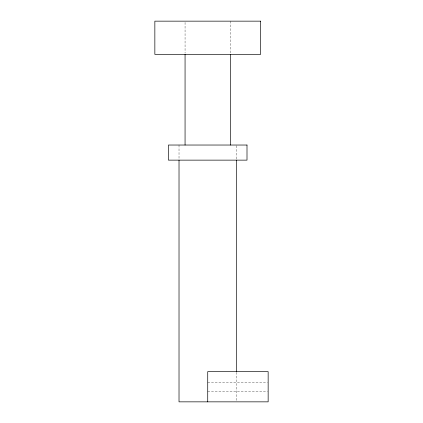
<?xml version="1.0" encoding="UTF-8"?>
<svg xmlns="http://www.w3.org/2000/svg" width="423" height="423" viewBox="0 0 423 423"><rect width="100%" height="100%" fill="white"/><g stroke="black" fill="none" stroke-linecap="round" stroke-linejoin="round"><path stroke-width="0.32" stroke-dasharray="2.12 1.59" d="M207.725 382.212L267.495 382.212M207.725 391.275L267.495 391.275M236.425 145.686L236.425 159.476M236.425 372.293L236.425 401.194M230.382 21.15L230.382 53.081M185.063 22.451L185.063 53.081M179.019 145.031L179.019 159.476"/><path stroke-width="0.63" d="M236.425 160.137L236.425 371.637M230.382 54.387L230.382 145.031M207.725 401.85L207.725 371.637L268.15 371.637L268.15 401.85L179.019 401.85L179.019 160.137M185.063 54.387L185.063 145.031M260.6 21.15L154.85 21.15L154.85 54.387L260.6 54.387L260.6 21.15M247 145.031L168.444 145.031L168.444 160.137L247 160.137L247 145.031"/></g></svg>
